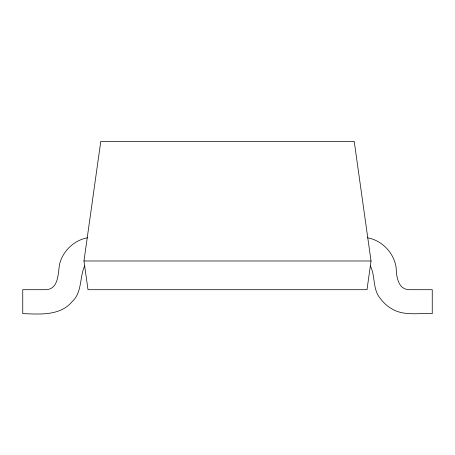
<?xml version="1.0" encoding="UTF-8"?>
<svg xmlns="http://www.w3.org/2000/svg" width="455" height="455" viewBox="0 0 455 455"><rect width="100%" height="100%" fill="white"/><g stroke="black" fill="none" stroke-linecap="round" stroke-linejoin="round"><path stroke-width="0.68" d="M83.97 260.988L100.782 141.38L354.217 141.38L371.03 260.988L366.997 289.699L88.003 289.699L83.97 260.988L371.03 260.988M84.607 266.033C79.432 277.51 82.315 292.446 71.975 301.824C59.918 316.106 39.38 314.183 22.75 313.62L22.75 289.699L45.381 289.699C59.076 289.59 57.836 273.085 59.679 263.763C63.074 250.705 74.353 240.052 87.696 237.76M367.304 237.76C382.109 240.263 394.218 253.117 396.168 267.955C396.453 276.799 398.079 289.704 409.619 289.699L432.25 289.699L432.25 313.62C419.3 312.892 405.166 316.015 393.143 309.61C388.092 306.943 383.69 303.121 380.346 298.486C372.406 289.289 375.546 276.162 370.393 266.033"/></g></svg>
